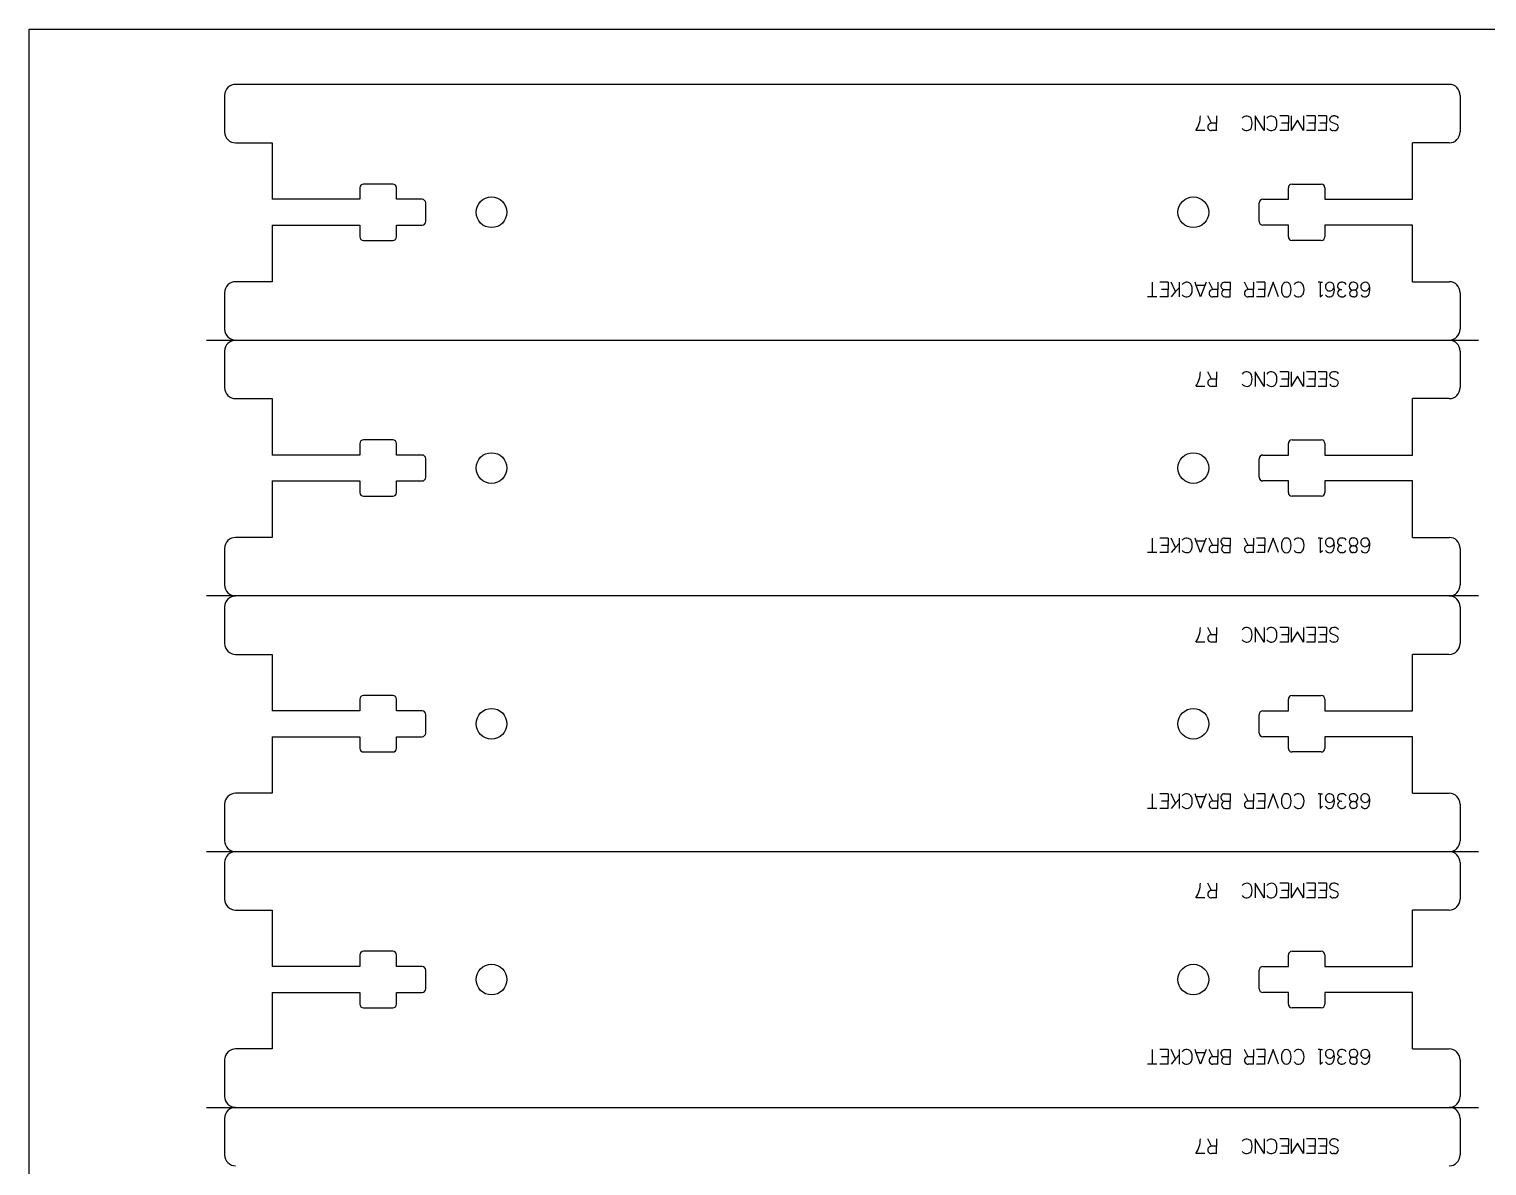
# Model space of a CAD drawing. Header units: inches. Extents: x -1316 to -504, y -773 to -468.
# Drawn here: x -1316.5 to -1117.1, y -623.5 to -468 of the extents above; entities that cross this region are included whole.
import ezdxf

# ---------------------------------------------------------------- set-up
doc = ezdxf.new("R2010")
doc.units = ezdxf.units.IN
doc.header["$MEASUREMENT"] = 0
doc.linetypes.add('Continuous2', pattern=[0])
doc.layers.add('68361 Cover Bracket', color=1, linetype='Continuous')
doc.layers.add('STOCK OUTLINE', color=1, linetype='Continuous')

msp = doc.modelspace()

# ---------------------------------------------------------------- linework, layer by layer
at = {"layer": '68361 Cover Bracket', "color": 1, "linetype": 'Continuous2', "lineweight": -3, "true_color": 0xff0000}
for p, q in [((-1122.23, -475.55), (-1288.23, -475.55)), ((-1289.73, -477.05), (-1289.73, -482.05)), ((-1120.73, -477.05), (-1120.73, -482.05)), ((-1288.23, -483.55), (-1283.23, -483.55)), ((-1283.23, -483.55), (-1283.23, -491.27)), ((-1122.23, -483.55), (-1127.23, -483.55)), ((-1127.23, -491.27), (-1127.23, -483.55)), ((-1271.23, -489.69), (-1271.23, -491.27)), ((-1266.73, -489.19), (-1270.73, -489.19)), ((-1266.23, -491.27), (-1266.23, -489.69)), ((-1144.23, -491.27), (-1144.23, -489.69)), ((-1143.73, -489.19), (-1139.73, -489.19)), ((-1139.23, -489.69), (-1139.23, -491.27)), ((-1271.23, -491.27), (-1283.23, -491.27)), ((-1262.73, -491.27), (-1266.23, -491.27)), ((-1262.23, -494.32), (-1262.23, -491.77)), ((-1148.23, -494.32), (-1148.23, -491.77)), ((-1147.73, -491.27), (-1144.23, -491.27)), ((-1139.23, -491.27), (-1127.23, -491.27)), ((-1283.23, -494.82), (-1283.23, -502.55)), ((-1283.23, -494.82), (-1271.23, -494.82)), ((-1271.23, -494.82), (-1271.23, -496.41)), ((-1266.23, -496.41), (-1266.23, -494.82)), ((-1266.23, -494.82), (-1262.73, -494.82)), ((-1144.23, -494.82), (-1147.73, -494.82)), ((-1144.23, -496.41), (-1144.23, -494.82)), ((-1139.23, -494.82), (-1139.23, -496.41)), ((-1127.23, -494.82), (-1139.23, -494.82)), ((-1127.23, -502.55), (-1127.23, -494.82)), ((-1270.73, -496.91), (-1266.73, -496.91)), ((-1139.73, -496.91), (-1143.73, -496.91)), ((-1289.73, -504.05), (-1289.73, -509.05)), ((-1283.23, -502.55), (-1288.23, -502.55)), ((-1127.23, -502.55), (-1122.23, -502.55)), ((-1120.73, -504.05), (-1120.73, -509.05)), ((-1289.73, -512.05), (-1289.73, -517.05)), ((-1120.73, -512.05), (-1120.73, -517.05)), ((-1288.23, -518.55), (-1283.23, -518.55)), ((-1283.23, -518.55), (-1283.23, -526.27)), ((-1122.23, -518.55), (-1127.23, -518.55)), ((-1127.23, -526.27), (-1127.23, -518.55)), ((-1266.73, -524.19), (-1270.73, -524.19)), ((-1143.73, -524.19), (-1139.73, -524.19)), ((-1271.23, -526.27), (-1283.23, -526.27)), ((-1271.23, -524.69), (-1271.23, -526.27)), ((-1266.23, -526.27), (-1266.23, -524.69)), ((-1262.73, -526.27), (-1266.23, -526.27)), ((-1147.73, -526.27), (-1144.23, -526.27)), ((-1144.23, -526.27), (-1144.23, -524.69)), ((-1139.23, -524.69), (-1139.23, -526.27)), ((-1139.23, -526.27), (-1127.23, -526.27)), ((-1262.23, -529.32), (-1262.23, -526.77)), ((-1148.23, -529.32), (-1148.23, -526.77)), ((-1283.23, -529.82), (-1283.23, -537.55)), ((-1283.23, -529.82), (-1271.23, -529.82)), ((-1271.23, -529.82), (-1271.23, -531.41)), ((-1266.23, -531.41), (-1266.23, -529.82)), ((-1266.23, -529.82), (-1262.73, -529.82)), ((-1144.23, -529.82), (-1147.73, -529.82)), ((-1144.23, -531.41), (-1144.23, -529.82)), ((-1139.23, -529.82), (-1139.23, -531.41)), ((-1127.23, -529.82), (-1139.23, -529.82)), ((-1127.23, -537.55), (-1127.23, -529.82)), ((-1270.73, -531.91), (-1266.73, -531.91)), ((-1139.73, -531.91), (-1143.73, -531.91)), ((-1283.23, -537.55), (-1288.23, -537.55)), ((-1127.23, -537.55), (-1122.23, -537.55)), ((-1289.73, -539.05), (-1289.73, -544.05)), ((-1120.73, -539.05), (-1120.73, -544.05)), ((-1289.73, -547.05), (-1289.73, -552.05)), ((-1120.73, -547.05), (-1120.73, -552.05)), ((-1288.23, -553.55), (-1283.23, -553.55)), ((-1283.23, -553.55), (-1283.23, -561.27)), ((-1122.23, -553.55), (-1127.23, -553.55)), ((-1127.23, -561.27), (-1127.23, -553.55)), ((-1271.23, -559.69), (-1271.23, -561.27)), ((-1266.73, -559.19), (-1270.73, -559.19)), ((-1266.23, -561.27), (-1266.23, -559.69)), ((-1144.23, -561.27), (-1144.23, -559.69)), ((-1143.73, -559.19), (-1139.73, -559.19)), ((-1139.23, -559.69), (-1139.23, -561.27)), ((-1271.23, -561.27), (-1283.23, -561.27)), ((-1262.73, -561.27), (-1266.23, -561.27)), ((-1262.23, -564.32), (-1262.23, -561.77)), ((-1148.23, -564.32), (-1148.23, -561.77)), ((-1147.73, -561.27), (-1144.23, -561.27)), ((-1139.23, -561.27), (-1127.23, -561.27)), ((-1283.23, -564.82), (-1283.23, -572.55)), ((-1283.23, -564.82), (-1271.23, -564.82)), ((-1271.23, -564.82), (-1271.23, -566.41)), ((-1266.23, -566.41), (-1266.23, -564.82)), ((-1266.23, -564.82), (-1262.73, -564.82)), ((-1144.23, -564.82), (-1147.73, -564.82)), ((-1144.23, -566.41), (-1144.23, -564.82)), ((-1139.23, -564.82), (-1139.23, -566.41)), ((-1127.23, -564.82), (-1139.23, -564.82)), ((-1127.23, -572.55), (-1127.23, -564.82)), ((-1270.73, -566.91), (-1266.73, -566.91)), ((-1139.73, -566.91), (-1143.73, -566.91)), ((-1289.73, -574.05), (-1289.73, -579.05)), ((-1283.23, -572.55), (-1288.23, -572.55)), ((-1127.23, -572.55), (-1122.23, -572.55)), ((-1120.73, -574.05), (-1120.73, -579.05)), ((-1289.73, -582.05), (-1289.73, -587.05)), ((-1120.73, -582.05), (-1120.73, -587.05)), ((-1288.23, -588.55), (-1283.23, -588.55)), ((-1283.23, -588.55), (-1283.23, -596.27)), ((-1122.23, -588.55), (-1127.23, -588.55)), ((-1127.23, -596.27), (-1127.23, -588.55)), ((-1271.23, -594.69), (-1271.23, -596.27)), ((-1266.73, -594.19), (-1270.73, -594.19)), ((-1266.23, -596.27), (-1266.23, -594.69)), ((-1144.23, -596.27), (-1144.23, -594.69)), ((-1143.73, -594.19), (-1139.73, -594.19)), ((-1139.23, -594.69), (-1139.23, -596.27)), ((-1271.23, -596.27), (-1283.23, -596.27)), ((-1262.73, -596.27), (-1266.23, -596.27)), ((-1262.23, -599.32), (-1262.23, -596.77)), ((-1148.23, -599.32), (-1148.23, -596.77)), ((-1147.73, -596.27), (-1144.23, -596.27)), ((-1139.23, -596.27), (-1127.23, -596.27)), ((-1283.23, -599.82), (-1283.23, -607.55)), ((-1283.23, -599.82), (-1271.23, -599.82)), ((-1271.23, -599.82), (-1271.23, -601.41)), ((-1266.23, -601.41), (-1266.23, -599.82)), ((-1266.23, -599.82), (-1262.73, -599.82)), ((-1144.23, -599.82), (-1147.73, -599.82)), ((-1144.23, -601.41), (-1144.23, -599.82)), ((-1139.23, -599.82), (-1139.23, -601.41)), ((-1127.23, -599.82), (-1139.23, -599.82)), ((-1127.23, -607.55), (-1127.23, -599.82)), ((-1270.73, -601.91), (-1266.73, -601.91)), ((-1139.73, -601.91), (-1143.73, -601.91)), ((-1283.23, -607.55), (-1288.23, -607.55)), ((-1127.23, -607.55), (-1122.23, -607.55)), ((-1289.73, -609.05), (-1289.73, -614.05)), ((-1120.73, -609.05), (-1120.73, -614.05)), ((-1289.73, -617.05), (-1289.73, -622.05)), ((-1120.73, -617.05), (-1120.73, -622.05))]:
    msp.add_line(p, q, dxfattribs=at)
at = {"layer": '68361 Cover Bracket', "color": 3, "linetype": 'Continuous2', "lineweight": -3, "true_color": 0x00ff00}
for p, q in [((-1154.76, -480.87), (-1155.26, -479.87)), ((-1154.04, -479.87), (-1154.04, -480.87)), ((-1148.79, -479.87), (-1148.79, -481.87)), ((-1147.56, -481.87), (-1148.79, -479.87)), ((-1147.56, -479.87), (-1147.56, -481.87)), ((-1144.23, -479.87), (-1145.4, -479.87)), ((-1144.23, -479.87), (-1144.23, -480.87)), ((-1143.83, -479.87), (-1143.83, -481.87)), ((-1142.99, -480.46), (-1143.83, -481.87)), ((-1142.14, -481.87), (-1142.99, -480.46)), ((-1142.14, -479.87), (-1142.14, -481.87)), ((-1140.57, -479.87), (-1141.74, -479.87)), ((-1140.57, -479.87), (-1140.57, -480.87)), ((-1139, -479.87), (-1140.17, -479.87)), ((-1139, -479.87), (-1139, -480.87)), ((-1137.86, -479.87), (-1138.07, -479.87)), ((-1155.66, -481.87), (-1156.86, -481.87)), ((-1154.04, -480.87), (-1154.76, -480.87)), ((-1154.04, -481.87), (-1154.76, -481.87)), ((-1154.04, -481.87), (-1154.04, -480.87)), ((-1144.23, -481.87), (-1145.4, -481.87)), ((-1144.23, -480.87), (-1145.15, -480.87)), ((-1144.23, -481.87), (-1144.23, -480.87)), ((-1140.57, -481.87), (-1141.74, -481.87)), ((-1140.57, -480.87), (-1141.49, -480.87)), ((-1140.57, -481.87), (-1140.57, -480.87)), ((-1139, -481.87), (-1140.17, -481.87)), ((-1139, -480.87), (-1139.91, -480.87)), ((-1139, -481.87), (-1139, -480.87)), ((-1137.6, -481.04), (-1138.39, -480.71)), ((-1137.93, -481.88), (-1138.09, -481.87)), ((-1162.87, -502.63), (-1162.87, -504.63)), ((-1160.66, -502.63), (-1161.83, -502.63)), ((-1160.66, -503.63), (-1161.58, -503.63)), ((-1160.66, -502.63), (-1160.66, -503.63)), ((-1160.66, -504.63), (-1160.66, -503.63)), ((-1159.65, -503.91), (-1160.26, -502.63)), ((-1159.65, -503.91), (-1160.26, -504.63)), ((-1159.14, -503.32), (-1159.65, -503.91)), ((-1159.14, -503.32), (-1159.14, -502.63)), ((-1159.14, -504.63), (-1159.14, -503.32)), ((-1156.82, -503.06), (-1156.98, -502.63)), ((-1155.64, -503.06), (-1156.82, -503.06)), ((-1156.23, -504.63), (-1156.82, -503.06)), ((-1155.64, -503.06), (-1156.23, -504.63)), ((-1155.48, -502.63), (-1155.64, -503.06)), ((-1154.58, -503.63), (-1155.08, -502.63)), ((-1153.86, -503.63), (-1154.58, -503.63)), ((-1153.86, -502.63), (-1153.86, -503.63)), ((-1153.86, -504.63), (-1153.86, -503.63)), ((-1152.96, -502.63), (-1152.18, -502.63)), ((-1152.92, -503.63), (-1152.18, -503.63)), ((-1152.18, -502.63), (-1152.18, -503.63)), ((-1152.18, -504.63), (-1152.18, -503.63)), ((-1149.74, -503.63), (-1150.24, -502.63)), ((-1149.01, -503.63), (-1149.74, -503.63)), ((-1149.01, -502.63), (-1149.01, -503.63)), ((-1149.01, -504.63), (-1149.01, -503.63)), ((-1147.44, -502.63), (-1148.61, -502.63)), ((-1147.44, -503.63), (-1148.35, -503.63)), ((-1147.44, -502.63), (-1147.44, -503.63)), ((-1147.44, -504.63), (-1147.44, -503.63)), ((-1146.31, -502.63), (-1147.04, -504.63)), ((-1145.58, -504.63), (-1146.31, -502.63)), ((-1139.86, -502.63), (-1140.14, -502.63)), ((-1139.86, -502.63), (-1139.86, -504.63)), ((-1139.86, -502.63), (-1139.57, -502.63)), ((-1139.86, -504.63), (-1139.57, -504.34)), ((-1137.07, -503.63), (-1136.93, -503.63)), ((-1136.82, -502.63), (-1136.96, -502.63)), ((-1135.26, -502.63), (-1135.39, -502.63)), ((-1135.26, -503.7), (-1135.39, -503.7)), ((-1162.87, -504.63), (-1163.51, -504.63)), ((-1162.23, -504.63), (-1162.87, -504.63)), ((-1160.66, -504.63), (-1161.83, -504.63)), ((-1153.86, -504.63), (-1154.58, -504.63)), ((-1152.87, -504.63), (-1152.18, -504.63)), ((-1149.01, -504.63), (-1149.74, -504.63)), ((-1147.44, -504.63), (-1148.61, -504.63)), ((-1136.85, -504.63), (-1136.93, -504.63)), ((-1135.26, -504.63), (-1135.39, -504.63)), ((-1154.76, -515.87), (-1155.26, -514.87)), ((-1154.04, -515.87), (-1154.76, -515.87)), ((-1154.04, -514.87), (-1154.04, -515.87)), ((-1154.04, -516.87), (-1154.04, -515.87)), ((-1148.79, -514.87), (-1148.79, -516.87)), ((-1147.56, -516.87), (-1148.79, -514.87)), ((-1147.56, -514.87), (-1147.56, -516.87)), ((-1144.23, -514.87), (-1145.4, -514.87)), ((-1144.23, -515.87), (-1145.15, -515.87)), ((-1144.23, -514.87), (-1144.23, -515.87)), ((-1144.23, -516.87), (-1144.23, -515.87)), ((-1143.83, -514.87), (-1143.83, -516.87)), ((-1142.99, -515.46), (-1143.83, -516.87)), ((-1142.14, -516.87), (-1142.99, -515.46)), ((-1142.14, -514.87), (-1142.14, -516.87)), ((-1140.57, -514.87), (-1141.74, -514.87)), ((-1140.57, -515.87), (-1141.49, -515.87)), ((-1140.57, -514.87), (-1140.57, -515.87)), ((-1140.57, -516.87), (-1140.57, -515.87)), ((-1139, -514.87), (-1140.17, -514.87)), ((-1139, -515.87), (-1139.91, -515.87)), ((-1139, -514.87), (-1139, -515.87)), ((-1139, -516.87), (-1139, -515.87)), ((-1137.6, -516.04), (-1138.39, -515.71)), ((-1137.86, -514.87), (-1138.07, -514.87)), ((-1155.66, -516.87), (-1156.86, -516.87)), ((-1154.04, -516.87), (-1154.76, -516.87)), ((-1144.23, -516.87), (-1145.4, -516.87)), ((-1140.57, -516.87), (-1141.74, -516.87)), ((-1139, -516.87), (-1140.17, -516.87)), ((-1137.93, -516.88), (-1138.09, -516.87)), ((-1162.87, -537.63), (-1162.87, -539.63)), ((-1160.66, -537.63), (-1161.83, -537.63)), ((-1160.66, -537.63), (-1160.66, -538.63)), ((-1159.65, -538.91), (-1160.26, -537.63)), ((-1159.14, -538.32), (-1159.65, -538.91)), ((-1159.14, -538.32), (-1159.14, -537.63)), ((-1159.14, -539.63), (-1159.14, -538.32)), ((-1156.82, -538.06), (-1156.98, -537.63)), ((-1155.64, -538.06), (-1156.82, -538.06)), ((-1156.23, -539.63), (-1156.82, -538.06)), ((-1155.64, -538.06), (-1156.23, -539.63)), ((-1155.48, -537.63), (-1155.64, -538.06)), ((-1154.58, -538.63), (-1155.08, -537.63)), ((-1153.86, -537.63), (-1153.86, -538.63)), ((-1152.96, -537.63), (-1152.18, -537.63)), ((-1152.18, -537.63), (-1152.18, -538.63)), ((-1149.74, -538.63), (-1150.24, -537.63)), ((-1149.01, -537.63), (-1149.01, -538.63)), ((-1147.44, -537.63), (-1148.61, -537.63)), ((-1147.44, -537.63), (-1147.44, -538.63)), ((-1146.31, -537.63), (-1147.04, -539.63)), ((-1145.58, -539.63), (-1146.31, -537.63)), ((-1139.86, -537.63), (-1140.14, -537.63)), ((-1139.86, -537.63), (-1139.86, -539.63)), ((-1139.86, -537.63), (-1139.57, -537.63)), ((-1136.82, -537.63), (-1136.96, -537.63)), ((-1135.26, -537.63), (-1135.39, -537.63)), ((-1162.87, -539.63), (-1163.51, -539.63)), ((-1162.23, -539.63), (-1162.87, -539.63)), ((-1160.66, -539.63), (-1161.83, -539.63)), ((-1160.66, -538.63), (-1161.58, -538.63)), ((-1160.66, -539.63), (-1160.66, -538.63)), ((-1159.65, -538.91), (-1160.26, -539.63)), ((-1153.86, -538.63), (-1154.58, -538.63)), ((-1153.86, -539.63), (-1154.58, -539.63)), ((-1153.86, -539.63), (-1153.86, -538.63)), ((-1152.92, -538.63), (-1152.18, -538.63)), ((-1152.87, -539.63), (-1152.18, -539.63)), ((-1152.18, -539.63), (-1152.18, -538.63)), ((-1149.01, -538.63), (-1149.74, -538.63)), ((-1149.01, -539.63), (-1149.74, -539.63)), ((-1149.01, -539.63), (-1149.01, -538.63)), ((-1147.44, -539.63), (-1148.61, -539.63)), ((-1147.44, -538.63), (-1148.35, -538.63)), ((-1147.44, -539.63), (-1147.44, -538.63)), ((-1139.86, -539.63), (-1139.57, -539.34)), ((-1137.07, -538.63), (-1136.93, -538.63)), ((-1136.85, -539.63), (-1136.93, -539.63)), ((-1135.26, -538.7), (-1135.39, -538.7)), ((-1135.26, -539.63), (-1135.39, -539.63)), ((-1154.76, -550.87), (-1155.26, -549.87)), ((-1154.04, -549.87), (-1154.04, -550.87)), ((-1148.79, -549.87), (-1148.79, -551.87)), ((-1147.56, -551.87), (-1148.79, -549.87)), ((-1147.56, -549.87), (-1147.56, -551.87)), ((-1144.23, -549.87), (-1145.4, -549.87)), ((-1144.23, -549.87), (-1144.23, -550.87)), ((-1143.83, -549.87), (-1143.83, -551.87)), ((-1142.14, -549.87), (-1142.14, -551.87)), ((-1140.57, -549.87), (-1141.74, -549.87)), ((-1140.57, -549.87), (-1140.57, -550.87)), ((-1139, -549.87), (-1140.17, -549.87)), ((-1139, -549.87), (-1139, -550.87)), ((-1137.86, -549.87), (-1138.07, -549.87)), ((-1155.66, -551.87), (-1156.86, -551.87)), ((-1154.04, -550.87), (-1154.76, -550.87)), ((-1154.04, -551.87), (-1154.76, -551.87)), ((-1154.04, -551.87), (-1154.04, -550.87)), ((-1144.23, -551.87), (-1145.4, -551.87)), ((-1144.23, -550.87), (-1145.15, -550.87)), ((-1144.23, -551.87), (-1144.23, -550.87)), ((-1142.99, -550.46), (-1143.83, -551.87)), ((-1142.14, -551.87), (-1142.99, -550.46)), ((-1140.57, -551.87), (-1141.74, -551.87)), ((-1140.57, -550.87), (-1141.49, -550.87)), ((-1140.57, -551.87), (-1140.57, -550.87)), ((-1139, -551.87), (-1140.17, -551.87)), ((-1139, -550.87), (-1139.91, -550.87)), ((-1139, -551.87), (-1139, -550.87)), ((-1137.6, -551.04), (-1138.39, -550.71)), ((-1137.93, -551.88), (-1138.09, -551.87)), ((-1162.87, -572.63), (-1162.87, -574.63)), ((-1160.66, -572.63), (-1161.83, -572.63)), ((-1160.66, -573.63), (-1161.58, -573.63)), ((-1160.66, -572.63), (-1160.66, -573.63)), ((-1160.66, -574.63), (-1160.66, -573.63)), ((-1159.65, -573.91), (-1160.26, -572.63)), ((-1159.65, -573.91), (-1160.26, -574.63)), ((-1159.14, -573.32), (-1159.65, -573.91)), ((-1159.14, -573.32), (-1159.14, -572.63)), ((-1159.14, -574.63), (-1159.14, -573.32)), ((-1156.82, -573.06), (-1156.98, -572.63)), ((-1155.64, -573.06), (-1156.82, -573.06)), ((-1156.23, -574.63), (-1156.82, -573.06)), ((-1155.64, -573.06), (-1156.23, -574.63)), ((-1155.48, -572.63), (-1155.64, -573.06)), ((-1154.58, -573.63), (-1155.08, -572.63)), ((-1153.86, -573.63), (-1154.58, -573.63)), ((-1153.86, -572.63), (-1153.86, -573.63)), ((-1153.86, -574.63), (-1153.86, -573.63)), ((-1152.96, -572.63), (-1152.18, -572.63)), ((-1152.92, -573.63), (-1152.18, -573.63)), ((-1152.18, -572.63), (-1152.18, -573.63)), ((-1152.18, -574.63), (-1152.18, -573.63)), ((-1149.74, -573.63), (-1150.24, -572.63)), ((-1149.01, -573.63), (-1149.74, -573.63)), ((-1149.01, -572.63), (-1149.01, -573.63)), ((-1149.01, -574.63), (-1149.01, -573.63)), ((-1147.44, -572.63), (-1148.61, -572.63)), ((-1147.44, -573.63), (-1148.35, -573.63)), ((-1147.44, -572.63), (-1147.44, -573.63)), ((-1147.44, -574.63), (-1147.44, -573.63)), ((-1146.31, -572.63), (-1147.04, -574.63)), ((-1145.58, -574.63), (-1146.31, -572.63)), ((-1139.86, -572.63), (-1140.14, -572.63)), ((-1139.86, -572.63), (-1139.86, -574.63)), ((-1139.86, -572.63), (-1139.57, -572.63)), ((-1137.07, -573.63), (-1136.93, -573.63)), ((-1136.82, -572.63), (-1136.96, -572.63)), ((-1135.26, -572.63), (-1135.39, -572.63)), ((-1135.26, -573.7), (-1135.39, -573.7)), ((-1162.87, -574.63), (-1163.51, -574.63)), ((-1162.23, -574.63), (-1162.87, -574.63)), ((-1160.66, -574.63), (-1161.83, -574.63)), ((-1153.86, -574.63), (-1154.58, -574.63)), ((-1152.87, -574.63), (-1152.18, -574.63)), ((-1149.01, -574.63), (-1149.74, -574.63)), ((-1147.44, -574.63), (-1148.61, -574.63)), ((-1139.86, -574.63), (-1139.57, -574.34)), ((-1136.85, -574.63), (-1136.93, -574.63)), ((-1135.26, -574.63), (-1135.39, -574.63)), ((-1154.76, -585.87), (-1155.26, -584.87)), ((-1154.04, -585.87), (-1154.76, -585.87)), ((-1154.04, -584.87), (-1154.04, -585.87)), ((-1154.04, -586.87), (-1154.04, -585.87)), ((-1148.79, -584.87), (-1148.79, -586.87)), ((-1147.56, -586.87), (-1148.79, -584.87)), ((-1147.56, -584.87), (-1147.56, -586.87)), ((-1144.23, -584.87), (-1145.4, -584.87)), ((-1144.23, -585.87), (-1145.15, -585.87)), ((-1144.23, -584.87), (-1144.23, -585.87)), ((-1144.23, -586.87), (-1144.23, -585.87)), ((-1143.83, -584.87), (-1143.83, -586.87)), ((-1142.99, -585.46), (-1143.83, -586.87)), ((-1142.14, -586.87), (-1142.99, -585.46)), ((-1142.14, -584.87), (-1142.14, -586.87)), ((-1140.57, -584.87), (-1141.74, -584.87)), ((-1140.57, -585.87), (-1141.49, -585.87)), ((-1140.57, -584.87), (-1140.57, -585.87)), ((-1140.57, -586.87), (-1140.57, -585.87)), ((-1139, -584.87), (-1140.17, -584.87)), ((-1139, -585.87), (-1139.91, -585.87)), ((-1139, -584.87), (-1139, -585.87)), ((-1139, -586.87), (-1139, -585.87)), ((-1137.6, -586.04), (-1138.39, -585.71)), ((-1137.86, -584.87), (-1138.07, -584.87)), ((-1155.66, -586.87), (-1156.86, -586.87)), ((-1154.04, -586.87), (-1154.76, -586.87)), ((-1144.23, -586.87), (-1145.4, -586.87)), ((-1140.57, -586.87), (-1141.74, -586.87)), ((-1139, -586.87), (-1140.17, -586.87)), ((-1137.93, -586.88), (-1138.09, -586.87)), ((-1162.87, -607.63), (-1162.87, -609.63)), ((-1160.66, -607.63), (-1161.83, -607.63)), ((-1160.66, -607.63), (-1160.66, -608.63)), ((-1159.65, -608.91), (-1160.26, -607.63)), ((-1159.14, -608.32), (-1159.14, -607.63)), ((-1156.82, -608.06), (-1156.98, -607.63)), ((-1155.64, -608.06), (-1156.82, -608.06)), ((-1156.23, -609.63), (-1156.82, -608.06)), ((-1155.64, -608.06), (-1156.23, -609.63)), ((-1155.48, -607.63), (-1155.64, -608.06)), ((-1154.58, -608.63), (-1155.08, -607.63)), ((-1153.86, -607.63), (-1153.86, -608.63)), ((-1152.96, -607.63), (-1152.18, -607.63)), ((-1152.18, -607.63), (-1152.18, -608.63)), ((-1149.74, -608.63), (-1150.24, -607.63)), ((-1149.01, -607.63), (-1149.01, -608.63)), ((-1147.44, -607.63), (-1148.61, -607.63)), ((-1147.44, -607.63), (-1147.44, -608.63)), ((-1146.31, -607.63), (-1147.04, -609.63)), ((-1145.58, -609.63), (-1146.31, -607.63)), ((-1139.86, -607.63), (-1140.14, -607.63)), ((-1139.86, -607.63), (-1139.86, -609.63)), ((-1139.86, -607.63), (-1139.57, -607.63)), ((-1136.82, -607.63), (-1136.96, -607.63)), ((-1135.26, -607.63), (-1135.39, -607.63)), ((-1162.87, -609.63), (-1163.51, -609.63)), ((-1162.23, -609.63), (-1162.87, -609.63)), ((-1160.66, -609.63), (-1161.83, -609.63)), ((-1160.66, -608.63), (-1161.58, -608.63)), ((-1160.66, -609.63), (-1160.66, -608.63)), ((-1159.65, -608.91), (-1160.26, -609.63)), ((-1159.14, -608.32), (-1159.65, -608.91)), ((-1159.14, -609.63), (-1159.14, -608.32)), ((-1153.86, -608.63), (-1154.58, -608.63)), ((-1153.86, -609.63), (-1154.58, -609.63)), ((-1153.86, -609.63), (-1153.86, -608.63)), ((-1152.92, -608.63), (-1152.18, -608.63)), ((-1152.87, -609.63), (-1152.18, -609.63)), ((-1152.18, -609.63), (-1152.18, -608.63)), ((-1149.01, -608.63), (-1149.74, -608.63)), ((-1149.01, -609.63), (-1149.74, -609.63)), ((-1149.01, -609.63), (-1149.01, -608.63)), ((-1147.44, -609.63), (-1148.61, -609.63)), ((-1147.44, -608.63), (-1148.35, -608.63)), ((-1147.44, -609.63), (-1147.44, -608.63)), ((-1139.86, -609.63), (-1139.57, -609.34)), ((-1137.07, -608.63), (-1136.93, -608.63)), ((-1136.85, -609.63), (-1136.93, -609.63)), ((-1135.26, -608.7), (-1135.39, -608.7)), ((-1135.26, -609.63), (-1135.39, -609.63)), ((-1154.76, -620.87), (-1155.26, -619.87)), ((-1154.04, -619.87), (-1154.04, -620.87)), ((-1148.79, -619.87), (-1148.79, -621.87)), ((-1147.56, -621.87), (-1148.79, -619.87)), ((-1147.56, -619.87), (-1147.56, -621.87)), ((-1144.23, -619.87), (-1145.4, -619.87)), ((-1144.23, -619.87), (-1144.23, -620.87)), ((-1143.83, -619.87), (-1143.83, -621.87)), ((-1142.14, -619.87), (-1142.14, -621.87)), ((-1140.57, -619.87), (-1141.74, -619.87)), ((-1140.57, -619.87), (-1140.57, -620.87)), ((-1139, -619.87), (-1140.17, -619.87)), ((-1139, -619.87), (-1139, -620.87)), ((-1137.86, -619.87), (-1138.07, -619.87)), ((-1155.66, -621.87), (-1156.86, -621.87)), ((-1154.04, -620.87), (-1154.76, -620.87)), ((-1154.04, -621.87), (-1154.76, -621.87)), ((-1154.04, -621.87), (-1154.04, -620.87)), ((-1144.23, -621.87), (-1145.4, -621.87)), ((-1144.23, -620.87), (-1145.15, -620.87)), ((-1144.23, -621.87), (-1144.23, -620.87)), ((-1142.99, -620.46), (-1143.83, -621.87)), ((-1142.14, -621.87), (-1142.99, -620.46)), ((-1140.57, -621.87), (-1141.74, -621.87)), ((-1140.57, -620.87), (-1141.49, -620.87)), ((-1140.57, -621.87), (-1140.57, -620.87)), ((-1139, -621.87), (-1140.17, -621.87)), ((-1139, -620.87), (-1139.91, -620.87)), ((-1139, -621.87), (-1139, -620.87)), ((-1137.6, -621.04), (-1138.39, -620.71)), ((-1137.93, -621.88), (-1138.09, -621.87))]:
    msp.add_line(p, q, dxfattribs=at)
at = {"layer": '68361 Cover Bracket', "color": 5, "linetype": 'Continuous2', "lineweight": -3, "true_color": 0x0000ff}
for p, q in [((-1292.23, -510.55), (-1118.23, -510.55)), ((-1118.23, -545.55), (-1292.23, -545.55)), ((-1292.23, -580.55), (-1118.23, -580.55)), ((-1292.23, -615.55), (-1118.23, -615.55))]:
    msp.add_line(p, q, dxfattribs=at)
for centre in [(-1253.23, -493.05), (-1157.23, -493.05), (-1253.23, -528.05), (-1157.23, -528.05), (-1253.23, -563.05), (-1157.23, -563.05), (-1253.23, -598.05), (-1157.23, -598.05)]:
    msp.add_circle(centre, 2.1, dxfattribs=at)
at = {"layer": '68361 Cover Bracket', "color": 1, "linetype": 'Continuous2', "lineweight": -3, "true_color": 0xff0000}
for centre, radius, start, end in [((-1288.23, -477.05), 1.5, 90, 180), ((-1122.23, -477.05), 1.5, 360, 90), ((-1288.23, -482.05), 1.5, 180, 270), ((-1122.23, -482.05), 1.5, 270, 0), ((-1270.73, -489.69), 0.5, 90, 180), ((-1266.73, -489.69), 0.5, 0, 90), ((-1143.73, -489.69), 0.5, 90, 180), ((-1139.73, -489.69), 0.5, 0, 90), ((-1262.73, -491.77), 0.5, 0, 90), ((-1147.73, -491.77), 0.5, 90, 180), ((-1262.73, -494.32), 0.5, 270, 360), ((-1147.73, -494.32), 0.5, 180, 270), ((-1270.73, -496.41), 0.5, 180, 270), ((-1266.73, -496.41), 0.5, 270, 360), ((-1143.73, -496.41), 0.5, 180, 270), ((-1139.73, -496.41), 0.5, 270, 360), ((-1288.23, -504.05), 1.5, 90, 180), ((-1122.23, -504.05), 1.5, 360, 90), ((-1288.23, -509.05), 1.5, 180, 270), ((-1122.23, -509.05), 1.5, 270, 0), ((-1288.23, -512.05), 1.5, 90, 180), ((-1122.23, -512.05), 1.5, 360, 90), ((-1288.23, -517.05), 1.5, 180, 270), ((-1122.23, -517.05), 1.5, 270, 0), ((-1270.73, -524.69), 0.5, 90, 180), ((-1266.73, -524.69), 0.5, 360, 90), ((-1143.73, -524.69), 0.5, 90, 180), ((-1139.73, -524.69), 0.5, 360, 90), ((-1262.73, -526.77), 0.5, 360, 90), ((-1147.73, -526.77), 0.5, 90, 180), ((-1262.73, -529.32), 0.5, 270, 0), ((-1147.73, -529.32), 0.5, 180, 270), ((-1270.73, -531.41), 0.5, 180, 270), ((-1266.73, -531.41), 0.5, 270, 0), ((-1143.73, -531.41), 0.5, 180, 270), ((-1139.73, -531.41), 0.5, 270, 0), ((-1288.23, -539.05), 1.5, 90, 180), ((-1122.23, -539.05), 1.5, 360, 90), ((-1288.23, -544.05), 1.5, 180, 270), ((-1122.23, -544.05), 1.5, 270, 360), ((-1288.23, -547.05), 1.5, 90, 180), ((-1122.23, -547.05), 1.5, 0, 90), ((-1288.23, -552.05), 1.5, 180, 270), ((-1122.23, -552.05), 1.5, 270, 0), ((-1270.73, -559.69), 0.5, 90, 180), ((-1266.73, -559.69), 0.5, 360, 90), ((-1143.73, -559.69), 0.5, 90, 180), ((-1139.73, -559.69), 0.5, 360, 90), ((-1262.73, -561.77), 0.5, 360, 90), ((-1147.73, -561.77), 0.5, 90, 180), ((-1262.73, -564.32), 0.5, 270, 0), ((-1147.73, -564.32), 0.5, 180, 270), ((-1270.73, -566.41), 0.5, 180, 270), ((-1266.73, -566.41), 0.5, 270, 0), ((-1143.73, -566.41), 0.5, 180, 270), ((-1139.73, -566.41), 0.5, 270, 0), ((-1288.23, -574.05), 1.5, 90, 180), ((-1122.23, -574.05), 1.5, 0, 90), ((-1288.23, -579.05), 1.5, 180, 270), ((-1122.23, -579.05), 1.5, 270, 360), ((-1288.23, -582.05), 1.5, 90, 180), ((-1122.23, -582.05), 1.5, 0, 90), ((-1288.23, -587.05), 1.5, 180, 270), ((-1122.23, -587.05), 1.5, 270, 0), ((-1270.73, -594.69), 0.5, 90, 180), ((-1266.73, -594.69), 0.5, 360, 90), ((-1143.73, -594.69), 0.5, 90, 180), ((-1139.73, -594.69), 0.5, 360, 90), ((-1262.73, -596.77), 0.5, 360, 90), ((-1147.73, -596.77), 0.5, 90, 180), ((-1262.73, -599.32), 0.5, 270, 0), ((-1147.73, -599.32), 0.5, 180, 270), ((-1270.73, -601.41), 0.5, 180, 270), ((-1266.73, -601.41), 0.5, 270, 0), ((-1143.73, -601.41), 0.5, 180, 270), ((-1139.73, -601.41), 0.5, 270, 0), ((-1288.23, -609.05), 1.5, 90, 180), ((-1122.23, -609.05), 1.5, 0, 90), ((-1288.23, -614.05), 1.5, 180, 270), ((-1122.23, -614.05), 1.5, 270, 360), ((-1288.23, -617.05), 1.5, 90, 180), ((-1122.23, -617.05), 1.5, 0, 90), ((-1288.23, -622.05), 1.5, 180, 270), ((-1122.23, -622.05), 1.5, 270, 0)]:
    msp.add_arc(centre, radius, start, end, dxfattribs=at)
at = {"layer": '68361 Cover Bracket', "color": 3, "linetype": 'Continuous2', "lineweight": -3, "true_color": 0x00ff00}
for centre, radius, start, end in [((-1159.9, -479.87), 3.63, 326.6069, 359.9947), ((-1149.95, -480.61), 0.735, 24.3868, 144.32), ((-1150.97, -480.87), 1.78, 341.2941, 18.7059), ((-1146.57, -480.61), 0.735, 24.3868, 144.32), ((-1147.58, -480.87), 1.78, 341.2941, 18.7059), ((-1138.07, -480.4), 0.526, 89.4411, 177.3507), ((-1138.17, -480.34), 0.43, 185.1822, 239.3448), ((-1137.87, -480.45), 0.577, 30.522, 89.4411), ((-1154.76, -481.37), 0.5, 89.9912, 270), ((-1149.95, -481.14), 0.735, 215.68, 335.6132), ((-1146.57, -481.14), 0.735, 215.68, 335.6132), ((-1138.08, -481.3), 0.577, 210.522, 269.2985), ((-1137.92, -481.35), 0.526, 269.2985, 357.3507), ((-1137.82, -481.41), 0.43, 5.1823, 59.3448), ((-1158.14, -503.36), 0.735, 24.3868, 144.32), ((-1158.14, -503.9), 0.735, 215.68, 335.6132), ((-1159.16, -503.63), 1.78, 341.2941, 18.7059), ((-1154.58, -504.13), 0.5, 89.9912, 270), ((-1152.96, -503.13), 0.5, 90, 273.9129), ((-1152.87, -504.13), 0.5, 95.7176, 270), ((-1149.74, -504.13), 0.5, 89.9912, 270), ((-1143.4, -503.63), 1.78, 161.2941, 198.7059), ((-1144.51, -503.22), 0.595, 15.902, 164.098), ((-1144.51, -504.04), 0.595, 195.902, 344.098), ((-1145.63, -503.63), 1.78, 341.2941, 18.7059), ((-1142.85, -503.36), 0.735, 24.3868, 144.32), ((-1142.85, -503.9), 0.735, 215.68, 335.6132), ((-1143.87, -503.63), 1.78, 341.2941, 18.7059), ((-1138.58, -503.22), 0.594, 162.2661, 13.7339), ((-1138.58, -503.22), 0.595, 13.902, 162.098), ((-1138.61, -504.04), 0.595, 209.3075, 342.098), ((-1139.71, -503.59), 1.78, 339.2941, 16.7059), ((-1137.07, -503.13), 0.457, 131.1859, 180), ((-1137.02, -503.13), 0.504, 180, 264.185), ((-1136.99, -504.13), 0.504, 99.0881, 180), ((-1137.04, -504.13), 0.457, 180, 228.8141), ((-1136.96, -503.26), 0.631, 90.0001, 131.1859), ((-1136.85, -504.05), 0.577, 269.9999, 329.7068), ((-1136.82, -503.21), 0.577, 30.2932, 90.0001), ((-1135.39, -503.16), 0.536, 90, 180), ((-1135.39, -503.16), 0.536, 180, 270), ((-1135.39, -504.16), 0.464, 90, 180), ((-1135.39, -504.16), 0.464, 180, 270), ((-1135.26, -503.16), 0.536, 34.6857, 90), ((-1135.26, -503.16), 0.536, 270, 34.6857), ((-1135.26, -504.16), 0.464, 297.5491, 90), ((-1133.73, -503.22), 0.594, 162.2661, 13.7339), ((-1133.73, -503.22), 0.595, 13.902, 162.098), ((-1133.76, -504.04), 0.595, 209.3075, 342.098), ((-1134.86, -503.59), 1.78, 339.2941, 16.7059), ((-1136.93, -504), 0.631, 228.8141, 269.9999), ((-1135.26, -504.16), 0.464, 270, 297.5491), ((-1159.9, -514.87), 3.63, 326.6069, 359.9947), ((-1154.76, -516.37), 0.5, 89.9912, 270), ((-1149.95, -515.61), 0.735, 24.3868, 144.32), ((-1150.97, -515.87), 1.78, 341.2941, 18.7059), ((-1146.57, -515.61), 0.735, 24.3868, 144.32), ((-1147.58, -515.87), 1.78, 341.2941, 18.7059), ((-1138.07, -515.4), 0.526, 89.4411, 177.3507), ((-1138.17, -515.34), 0.43, 185.1822, 239.3448), ((-1137.92, -516.35), 0.526, 269.2985, 357.3507), ((-1137.87, -515.45), 0.577, 30.522, 89.4411), ((-1137.82, -516.41), 0.43, 5.1823, 59.3448), ((-1149.95, -516.14), 0.735, 215.68, 335.6132), ((-1146.57, -516.14), 0.735, 215.68, 335.6132), ((-1138.08, -516.3), 0.577, 210.522, 269.2985), ((-1158.14, -538.36), 0.735, 24.3868, 144.32), ((-1159.16, -538.63), 1.78, 341.2941, 18.7059), ((-1152.96, -538.13), 0.5, 90, 273.9129), ((-1143.4, -538.63), 1.78, 161.2941, 198.7059), ((-1144.51, -538.22), 0.595, 15.902, 164.098), ((-1145.63, -538.63), 1.78, 341.2941, 18.7059), ((-1142.85, -538.36), 0.735, 24.3868, 144.32), ((-1143.87, -538.63), 1.78, 341.2941, 18.7059), ((-1138.58, -538.22), 0.594, 162.2661, 13.7339), ((-1138.58, -538.22), 0.595, 13.902, 162.098), ((-1139.71, -538.59), 1.78, 339.2941, 16.7059), ((-1137.07, -538.13), 0.457, 131.1859, 180), ((-1137.02, -538.13), 0.504, 180, 264.185), ((-1136.96, -538.26), 0.631, 90.0001, 131.1859), ((-1136.82, -538.21), 0.577, 30.2932, 90.0001), ((-1135.39, -538.16), 0.536, 90, 180), ((-1135.39, -538.16), 0.536, 180, 270), ((-1135.26, -538.16), 0.536, 34.6857, 90), ((-1135.26, -538.16), 0.536, 270, 34.6857), ((-1133.73, -538.22), 0.594, 162.2661, 13.7339), ((-1133.73, -538.22), 0.595, 13.902, 162.098), ((-1134.86, -538.59), 1.78, 339.2941, 16.7059), ((-1158.14, -538.9), 0.735, 215.68, 335.6132), ((-1154.58, -539.13), 0.5, 89.9912, 270), ((-1152.87, -539.13), 0.5, 95.7176, 270), ((-1149.74, -539.13), 0.5, 89.9912, 270), ((-1144.51, -539.04), 0.595, 195.902, 344.098), ((-1142.85, -538.9), 0.735, 215.68, 335.6132), ((-1138.61, -539.04), 0.595, 209.3075, 342.098), ((-1136.99, -539.13), 0.504, 99.0881, 180), ((-1137.04, -539.13), 0.457, 180, 228.8141), ((-1136.93, -539), 0.631, 228.8141, 269.9999), ((-1136.85, -539.05), 0.577, 269.9999, 329.7068), ((-1135.39, -539.16), 0.464, 90, 180), ((-1135.39, -539.16), 0.464, 180, 270), ((-1135.26, -539.16), 0.464, 297.5491, 90), ((-1135.26, -539.16), 0.464, 270, 297.5491), ((-1133.76, -539.04), 0.595, 209.3075, 342.098), ((-1159.9, -549.87), 3.63, 326.6069, 359.9947), ((-1149.95, -550.61), 0.735, 24.3868, 144.32), ((-1150.97, -550.87), 1.78, 341.2941, 18.7059), ((-1146.57, -550.61), 0.735, 24.3868, 144.32), ((-1147.58, -550.87), 1.78, 341.2941, 18.7059), ((-1138.07, -550.4), 0.526, 89.4411, 177.3507), ((-1137.87, -550.45), 0.577, 30.522, 89.4411), ((-1154.76, -551.37), 0.5, 89.9912, 270), ((-1149.95, -551.14), 0.735, 215.68, 335.6132), ((-1146.57, -551.14), 0.735, 215.68, 335.6132), ((-1138.17, -550.34), 0.43, 185.1822, 239.3448), ((-1138.08, -551.3), 0.577, 210.522, 269.2985), ((-1137.92, -551.35), 0.526, 269.2985, 357.3507), ((-1137.82, -551.41), 0.43, 5.1823, 59.3448), ((-1158.14, -573.36), 0.735, 24.3868, 144.32), ((-1158.14, -573.9), 0.735, 215.68, 335.6132), ((-1159.16, -573.63), 1.78, 341.2941, 18.7059), ((-1154.58, -574.13), 0.5, 89.9912, 270), ((-1152.96, -573.13), 0.5, 90, 273.9129), ((-1152.87, -574.13), 0.5, 95.7176, 270), ((-1149.74, -574.13), 0.5, 89.9912, 270), ((-1143.4, -573.63), 1.78, 161.2941, 198.7059), ((-1144.51, -573.22), 0.595, 15.902, 164.098), ((-1144.51, -574.04), 0.595, 195.902, 344.098), ((-1145.63, -573.63), 1.78, 341.2941, 18.7059), ((-1142.85, -573.36), 0.735, 24.3868, 144.32), ((-1142.85, -573.9), 0.735, 215.68, 335.6132), ((-1143.87, -573.63), 1.78, 341.2941, 18.7059), ((-1138.58, -573.22), 0.594, 162.2661, 13.7339), ((-1138.58, -573.22), 0.595, 13.902, 162.098), ((-1138.61, -574.04), 0.595, 209.3075, 342.098), ((-1139.71, -573.59), 1.78, 339.2941, 16.7059), ((-1137.07, -573.13), 0.457, 131.1859, 180), ((-1137.02, -573.13), 0.504, 180, 264.185), ((-1136.99, -574.13), 0.504, 99.0881, 180), ((-1137.04, -574.13), 0.457, 180, 228.8141), ((-1136.96, -573.26), 0.631, 90.0001, 131.1859), ((-1136.82, -573.21), 0.577, 30.2932, 90.0001), ((-1135.39, -573.16), 0.536, 90, 180), ((-1135.39, -573.16), 0.536, 180, 270), ((-1135.39, -574.16), 0.464, 90, 180), ((-1135.39, -574.16), 0.464, 180, 270), ((-1135.26, -573.16), 0.536, 34.6857, 90), ((-1135.26, -573.16), 0.536, 270, 34.6857), ((-1135.26, -574.16), 0.464, 297.5491, 90), ((-1133.73, -573.22), 0.594, 162.2661, 13.7339), ((-1133.73, -573.22), 0.595, 13.902, 162.098), ((-1133.76, -574.04), 0.595, 209.3075, 342.098), ((-1134.86, -573.59), 1.78, 339.2941, 16.7059), ((-1136.93, -574), 0.631, 228.8141, 269.9999), ((-1136.85, -574.05), 0.577, 269.9999, 329.7068), ((-1135.26, -574.16), 0.464, 270, 297.5491), ((-1159.9, -584.87), 3.63, 326.6069, 359.9947), ((-1154.76, -586.37), 0.5, 89.9912, 270), ((-1149.95, -585.61), 0.735, 24.3868, 144.32), ((-1150.97, -585.87), 1.78, 341.2941, 18.7059), ((-1146.57, -585.61), 0.735, 24.3868, 144.32), ((-1147.58, -585.87), 1.78, 341.2941, 18.7059), ((-1138.07, -585.4), 0.526, 89.4411, 177.3507), ((-1138.17, -585.34), 0.43, 185.1822, 239.3448), ((-1137.87, -585.45), 0.577, 30.522, 89.4411), ((-1137.82, -586.41), 0.43, 5.1823, 59.3448), ((-1149.95, -586.14), 0.735, 215.68, 335.6132), ((-1146.57, -586.14), 0.735, 215.68, 335.6132), ((-1138.08, -586.3), 0.577, 210.522, 269.2985), ((-1137.92, -586.35), 0.526, 269.2985, 357.3507), ((-1158.14, -608.36), 0.735, 24.3868, 144.32), ((-1159.16, -608.63), 1.78, 341.2941, 18.7059), ((-1152.96, -608.13), 0.5, 90, 273.9129), ((-1143.4, -608.63), 1.78, 161.2941, 198.7059), ((-1144.51, -608.22), 0.595, 15.902, 164.098), ((-1145.63, -608.63), 1.78, 341.2941, 18.7059), ((-1142.85, -608.36), 0.735, 24.3868, 144.32), ((-1143.87, -608.63), 1.78, 341.2941, 18.7059), ((-1138.58, -608.22), 0.594, 162.2661, 13.7339), ((-1138.58, -608.22), 0.595, 13.902, 162.098), ((-1139.71, -608.59), 1.78, 339.2941, 16.7059), ((-1137.07, -608.13), 0.457, 131.1859, 180), ((-1137.02, -608.13), 0.504, 180, 264.185), ((-1136.96, -608.26), 0.631, 90.0001, 131.1859), ((-1136.82, -608.21), 0.577, 30.2932, 90.0001), ((-1135.39, -608.16), 0.536, 90, 180), ((-1135.26, -608.16), 0.536, 34.6857, 90), ((-1135.26, -608.16), 0.536, 270, 34.6857), ((-1133.73, -608.22), 0.594, 162.2661, 13.7339), ((-1133.73, -608.22), 0.595, 13.902, 162.098), ((-1134.86, -608.59), 1.78, 339.2941, 16.7059), ((-1158.14, -608.9), 0.735, 215.68, 335.6132), ((-1154.58, -609.13), 0.5, 89.9912, 270), ((-1152.87, -609.13), 0.5, 95.7176, 270), ((-1149.74, -609.13), 0.5, 89.9912, 270), ((-1144.51, -609.04), 0.595, 195.902, 344.098), ((-1142.85, -608.9), 0.735, 215.68, 335.6132), ((-1138.61, -609.04), 0.595, 209.3075, 342.098), ((-1136.99, -609.13), 0.504, 99.0881, 180), ((-1137.04, -609.13), 0.457, 180, 228.8141), ((-1136.93, -609), 0.631, 228.8141, 269.9999), ((-1136.85, -609.05), 0.577, 269.9999, 329.7068), ((-1135.39, -608.16), 0.536, 180, 270), ((-1135.39, -609.16), 0.464, 90, 180), ((-1135.39, -609.16), 0.464, 180, 270), ((-1135.26, -609.16), 0.464, 297.5491, 90), ((-1135.26, -609.16), 0.464, 270, 297.5491), ((-1133.76, -609.04), 0.595, 209.3075, 342.098), ((-1159.9, -619.87), 3.63, 326.6069, 359.9947), ((-1149.95, -620.61), 0.735, 24.3868, 144.32), ((-1146.57, -620.61), 0.735, 24.3868, 144.32), ((-1138.07, -620.4), 0.526, 89.4411, 177.3507), ((-1137.87, -620.45), 0.577, 30.522, 89.4411), ((-1154.76, -621.37), 0.5, 89.9912, 270), ((-1149.95, -621.14), 0.735, 215.68, 335.6132), ((-1150.97, -620.87), 1.78, 341.2941, 18.7059), ((-1146.57, -621.14), 0.735, 215.68, 335.6132), ((-1147.58, -620.87), 1.78, 341.2941, 18.7059), ((-1138.17, -620.34), 0.43, 185.1822, 239.3448), ((-1138.08, -621.3), 0.577, 210.522, 269.2985), ((-1137.92, -621.35), 0.526, 269.2985, 357.3507), ((-1137.82, -621.41), 0.43, 5.1823, 59.3448)]:
    msp.add_arc(centre, radius, start, end, dxfattribs=at)
at = {"layer": 'STOCK OUTLINE', "color": 2, "linetype": 'Continuous2', "lineweight": -3, "true_color": 0xffff00}
for p, q in [((-1316.47, -467.99), (-503.67, -467.99)), ((-1316.47, -772.79), (-1316.47, -467.99))]:
    msp.add_line(p, q, dxfattribs=at)

doc.saveas('drawing.dxf')
